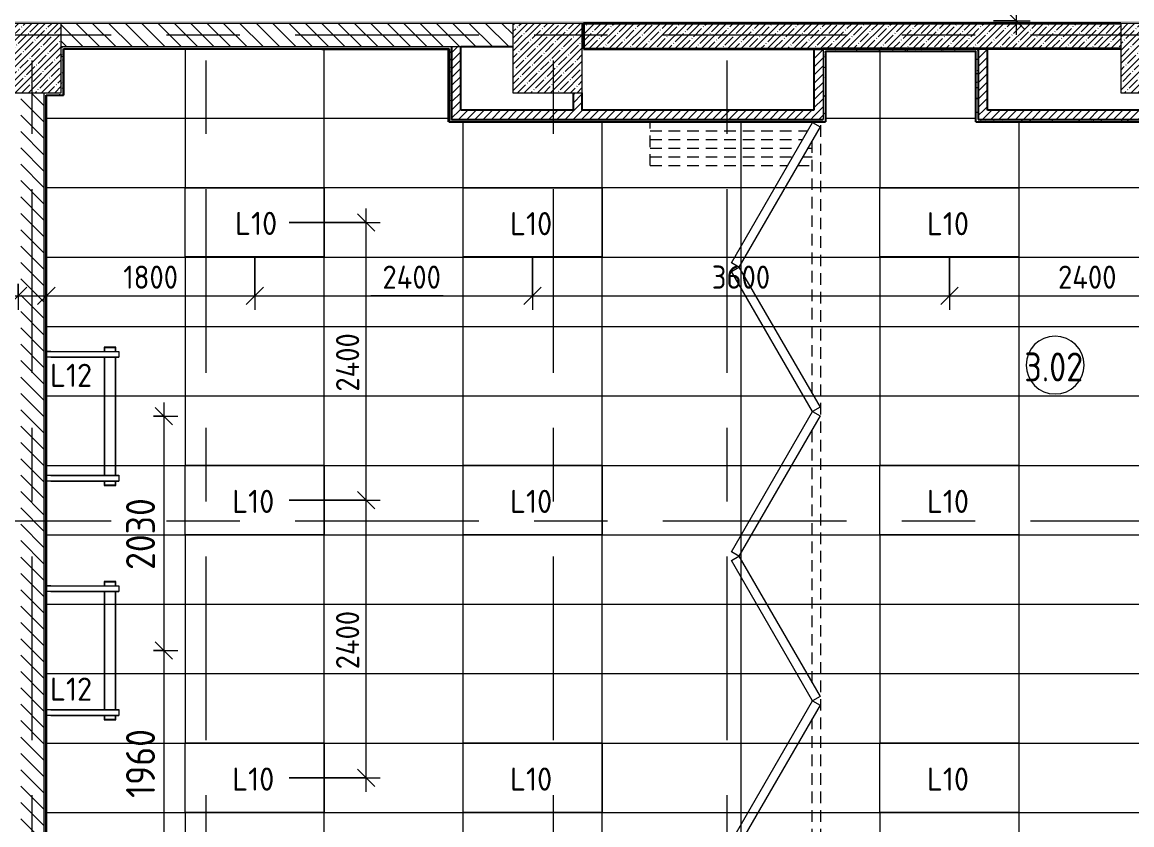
# Model space of a CAD drawing. Header units: millimetres. Extents: x -5524 to 188159, y -8553 to 29000.
# Drawn here: x 12422 to 22006, y 973 to 7910 of the extents above; entities that cross this region are included whole.
import ezdxf

# ---------------------------------------------------------------- set-up
doc = ezdxf.new("R2010")
doc.units = ezdxf.units.MM
doc.linetypes.add('200_ШТРИХ__ш1_п0_6_', pattern=[160, 100, -60])
doc.linetypes.add('Осевая', pattern=[3175, 635, -476.25, 1587.5, -476.25])
for name, color, linetype, lineweight in [('A-ANNO-DIMS', 7, 'Continuous', 9), ('A-ANNO-DIMS-100', 7, 'Continuous', 9), ('A-AREA-IDEN', 7, 'Continuous', 9), ('A-CLNG-PATT', 7, 'Continuous', 9), ('A-DOOR', 7, 'Continuous', 9), ('A-DOOR-2', 7, '200_ШТРИХ__ш1_п0_6_', 9), ('A-DOOR-FRAM', 7, 'Continuous', 9), ('A-WALL', 7, 'Continuous', 9), ('E-LITE-EQPM-IDEN', 7, 'Continuous', 9), ('I-WALL', 7, 'Continuous', 9), ('S-COLS', 7, 'Continuous', 9), ('Оси-2', 7, 'Осевая', 9)]:
    doc.layers.add(name, color=color, linetype=linetype, lineweight=lineweight)
for name, color, linetype, lineweight, true_color in [('A-ANNO-NOTE', 1, 'Continuous', 9, 0xff0000), ('A-CLNG-1', 7, 'Continuous', 9, 0xc0c0c0), ('A-WALL-1', 254, 'Continuous', 25, 0xbebebe), ('A-WALL-3', 254, 'Continuous', 35, 0xbebebe), ('A-WALL-5', 7, 'Continuous', 35, 0x3c3c3c), ('A-WALL-6', 7, 'Continuous', 25, 0x3c3c3c), ('A-WALL-FNSH-4', 7, 'Continuous', 13, 0x3c3c3c), ('E-LITE-EQPM-1', 1, 'Continuous', 9, 0xff0000)]:
    doc.layers.add(name, color=color, linetype=linetype, lineweight=lineweight, true_color=true_color)
doc.styles.add('GOST Common', font='GOST_Common.ttf', dxfattribs={"height": 200})
doc.styles.add('GOST Common_1', font='GOST_Common.ttf', dxfattribs={"width": 0.9, "height": 250})
doc.styles.add('ISOCPEUR', font='isocpeur.ttf', dxfattribs={"width": 0.9, "height": 250})
doc.styles.add('ISOCPEUR_2', font='isocpeur.ttf', dxfattribs={"width": 0.9, "height": 200})
doc.dimstyles.new('ISO-2_0_0_9К_Средний_округл2', dxfattribs={"dimscale": 304.8, "dimtxt": 199.196235, "dimasz": 0.492126, "dimexe": 0.393701, "dimexo": 0, "dimgap": 0, "dimtad": 1, "dimdec": 0, "dimrnd": 10, "dimzin": 0, "dimdsep": 46, "dimtxsty": 'ISOCPEUR_2', "dimblk1": 'OBLIQUE', "dimblk2": 'OBLIQUE', "dimsah": 1, "dimcen": 0.09, "dimdle": 0.393701, "dimazin": 0, "dimtfac": 1, "dimtdec": 4, "dimtix": 1, "dimtmove": 0, "dimatfit": 3, "dimfxl": 1, "dimtvp": 1, "dimtolj": 1, "dimtzin": 0, "dimarcsym": 2})
doc.dimstyles.new('ISO-2_0_0_9К_Средний_округл2_1', dxfattribs={"dimscale": 304.8, "dimtxt": 199.196235, "dimasz": 0.492126, "dimexe": 0.393701, "dimexo": 0, "dimgap": 0, "dimtad": 1, "dimdec": 0, "dimrnd": 10, "dimzin": 0, "dimdsep": 46, "dimtxsty": 'ISOCPEUR_2', "dimblk1": 'OBLIQUE', "dimblk2": 'OBLIQUE', "dimsah": 1, "dimcen": 0.09, "dimdle": 0.393701, "dimazin": 0, "dimtfac": 1, "dimtdec": 4, "dimtix": 1, "dimtmove": 1, "dimatfit": 3, "dimfxl": 1, "dimtvp": 1, "dimtolj": 1, "dimtzin": 0, "dimarcsym": 2})
doc.dimstyles.new('ISO-2_5_0_9К_БОЛЬШОЙ', dxfattribs={"dimscale": 304.8, "dimtxt": 248.995294, "dimasz": 0.492126, "dimexe": 0.393701, "dimexo": 0.984252, "dimgap": 0, "dimtad": 1, "dimdec": 0, "dimrnd": 10, "dimzin": 0, "dimdsep": 46, "dimtxsty": 'ISOCPEUR', "dimblk1": 'OBLIQUE', "dimblk2": 'OBLIQUE', "dimsah": 1, "dimcen": 0.09, "dimdle": 0.393701, "dimazin": 0, "dimtfac": 1, "dimtdec": 4, "dimtix": 1, "dimtmove": 0, "dimatfit": 3, "dimfxl": 1, "dimtvp": 1, "dimtolj": 1, "dimtzin": 0, "dimarcsym": 2})
pattern_1 = [(135, (0, 0), (-70.7107, -70.7107), [])]
pattern_2 = [(45, (0, 0), (-35.35534, 35.35534), [])]
pattern_3 = [(0, (0, 0), (121.92, 30.48), [10.058, -81.382, 10.058, -81.382, -487.68]), (0, (0, 0), (121.92, 30.48), [-182.88, 10.058, -172.822, 10.058, -81.382, -213.36]), (0, (0, 0), (121.92, 30.48), [-457.2, 10.058, -50.902, 10.058, -142.342]), (120, (45.72, 15.24), (-87.356454, 90.345817), [10.058, -81.382, 10.058, -81.382, -487.68]), (120, (45.72, 15.24), (-87.356454, 90.345817), [-182.88, 10.058, -172.822, 10.058, -81.382, -213.36]), (120, (45.72, 15.24), (-87.356454, 90.345817), [-457.2, 10.058, -50.902, 10.058, -142.342]), (240, (60.96, 76.2), (-34.563546, -120.825817), [10.058, -81.382, 10.058, -81.382, -487.68]), (240, (60.96, 76.2), (-34.563546, -120.825817), [-182.88, 10.058, -172.822, 10.058, -81.382, -213.36]), (240, (60.96, 76.2), (-34.563546, -120.825817), [-457.2, 10.058, -50.902, 10.058, -142.342])]

# ---------------------------------------------------------------- blocks, each defined once
blk = doc.blocks.new('DOR__перегородка__Прямоугольная - ТП-3_ Вн_ДПГ_6820х3300h-19315679-План расстановки осветительного оборудования 3 этажа в осях 1-12')
at = {"layer": 'A-DOOR-2'}
for p, q in [((6445.2, 1474.2), (6820, 1474.2)), ((6445.2, 1474.2), (6445.2, 287.5)), ((6520.2, 1474.2), (6520.2, 244.2)), ((6595.2, 1474.2), (6595.2, 200.9)), ((6670.2, 1474.2), (6670.2, 157.6)), ((6745.2, 1474.2), (6745.2, 114.3)), ((6820, 1474.2), (6820, 0)), ((6445.2, 200.9), (6445.2, 75)), ((6520.2, 157.6), (6520.2, 75)), ((6595.2, 114.3), (6595.2, 75)), ((0, 75), (0, 0)), ((0, 75), (295, 75)), ((0, 0), (295, 0)), ((295, 75), (1664.5, 75)), ((295, 0), (6820, 0)), ((1814.5, 75), (1826.7, 75)), ((1976.7, 75), (4163.8, 75)), ((4313.8, 75), (4325, 75)), ((4475, 75), (6663.2, 75)), ((6813.2, 75), (6820, 75))]:
    blk.add_line(p, q, dxfattribs=at)
at = {"layer": 'A-DOOR-FRAM'}
for p, q in [((570.4, 706.9), (607.9, 771.8)), ((607.9, 771.8), (1820.3, 71.7)), ((1820.9, 71.7), (3033.3, 771.8)), ((3033.3, 771.8), (3070.8, 706.9)), ((3069.7, 706.9), (3107.3, 771.8)), ((3107.3, 771.8), (4319.6, 71.7)), ((4319.2, 71.7), (5531.6, 771.8)), ((5531.6, 771.8), (5569.1, 706.9)), ((5569.1, 706.9), (5606.6, 771.8)), ((5606.6, 771.8), (6818.9, 71.7)), ((1782.7, 6.7), (570.4, 706.9)), ((3070.8, 706.9), (1858.4, 6.7)), ((4282.1, 6.7), (3069.7, 706.9)), ((5569.1, 706.9), (4356.7, 6.7)), ((6781.4, 6.7), (5569.1, 706.9)), ((1820.3, 71.7), (1782.7, 6.7)), ((1858.4, 6.7), (1820.9, 71.7)), ((4319.6, 71.7), (4282.1, 6.7)), ((4356.7, 6.7), (4319.2, 71.7)), ((6818.9, 71.7), (6781.4, 6.7))]:
    blk.add_line(p, q, dxfattribs=at)
blk = doc.blocks.new('BSC_Колонна _Прямоугольная - 600х600-V31-План расстановки осветительного оборудования 3 этажа в осях 1-12')
at = {"layer": 'S-COLS'}
h = blk.add_hatch(dxfattribs=at)
h.set_pattern_fill('FP_22', color=256, style=0, pattern_type=2)
h.set_pattern_definition([(45, (-22210, -7600), (-57.02463, 57.02463), []), (45, (-22152.975, -7600), (-57.02463, 57.02463), [100.806, -20.161, 3.353, -16.808])])
h.paths.add_polyline_path([(-300, -300), (300, -300), (300, 300), (-300, 300)])
for p, q in [((300, 300), (-300, 300)), ((-300, 300), (-300, -300)), ((300, -300), (300, 300)), ((-300, -300), (300, -300))]:
    blk.add_line(p, q, dxfattribs=at)
blk = doc.blocks.new('BSC_Колонна _Прямоугольная - 600х600-20441433-План расстановки осветительного оборудования 3 этажа в осях 1-12')
at = {"layer": 'S-COLS'}
h = blk.add_hatch(dxfattribs=at)
h.set_pattern_fill('FP_25', color=256, style=0, pattern_type=2)
h.set_pattern_definition([(45, (-12460, -7600), (-57.02463, 57.02463), []), (45, (-12402.975, -7600), (-57.02463, 57.02463), [100.806, -20.161, 3.353, -16.808])])
h.paths.add_polyline_path([(-300, -300), (300, -300), (300, 300), (-300, 300), (-300, -60.7)])
for p, q in [((300, 300), (-300, 300)), ((-300, 300), (-300, -300)), ((300, -300), (300, 300)), ((-300, -300), (300, -300))]:
    blk.add_line(p, q, dxfattribs=at)
blk = doc.blocks.new('BSC_Колонна _Прямоугольная - 600х600-V44-План расстановки осветительного оборудования 3 этажа в осях 1-12')
at = {"layer": 'S-COLS'}
h = blk.add_hatch(dxfattribs=at)
h.set_pattern_fill('FP_26', color=256, style=0, pattern_type=2)
h.set_pattern_definition([(45, (-16960, -7600), (-57.02463, 57.02463), []), (45, (-16902.975, -7600), (-57.02463, 57.02463), [100.806, -20.161, 3.353, -16.808])])
h.paths.add_polyline_path([(-300, -300), (300, -300), (300, 300), (-300, 300), (-300, -60.7)])
for p, q in [((300, 300), (-300, 300)), ((-300, 300), (-300, -300)), ((300, -300), (300, 300)), ((-300, -300), (300, -300))]:
    blk.add_line(p, q, dxfattribs=at)
blk = doc.blocks.new('E220 IP40 _школа доски 1195-100 IP40 аналог 1-36_ - V1-E0-00270-60000-4001839 _ V2-A0-PR00-00_2_0017_25 _Призма стандарт_-27752235-План расстановки осветительного оборудования 3 этажа в осях 1-12')
at = {"layer": 'E-LITE-EQPM-1'}
for p, q in [((4351.1, 5100), (4251.1, 5100)), ((4251.1, 5100), (4251.1, 5062.5)), ((4349.1, 5097), (4253.1, 5097)), ((4253.1, 5097), (4253.1, 5062.5)), ((4253.1, 5062.5), (4253.1, 5097)), ((4253.1, 5097), (4349.1, 5097)), ((4349.1, 5062.5), (4349.1, 5097)), ((4349.1, 5097), (4349.1, 5062.5)), ((4351.1, 5062.5), (4351.1, 5100)), ((3751.1, 5062.5), (3751.1, 5012.5)), ((3751.1, 5062.5), (3791.1, 5062.5)), ((3791.1, 5012.5), (3751.1, 5012.5)), ((3753.1, 5014.5), (3753.1, 5060.5)), ((3791.1, 5060.5), (3753.1, 5060.5)), ((3753.1, 5014.5), (3791.1, 5014.5)), ((3791.1, 5062.5), (4376.1, 5062.5)), ((3791.1, 5060.5), (3791.1, 5062.5)), ((3791.1, 5060.5), (4376.1, 5060.5)), ((3791.1, 5014.5), (4376.1, 5014.5)), ((3791.1, 5012.5), (3791.1, 5014.5)), ((3791.1, 5012.5), (4376.1, 5012.5)), ((4251.1, 5012.5), (4251.1, 3992.5)), ((4253.1, 5012.5), (4253.1, 3992.5)), ((4253.1, 3992.5), (4253.1, 5012.5)), ((4349.1, 3992.5), (4349.1, 5012.5)), ((4349.1, 5012.5), (4349.1, 3992.5)), ((4351.1, 3992.5), (4351.1, 5012.5)), ((4376.1, 5062.5), (4376.1, 5060.5)), ((4376.1, 5060.5), (4376.1, 5014.5)), ((4376.1, 5014.5), (4376.1, 5012.5)), ((3751.1, 3992.5), (3751.1, 3942.5)), ((3751.1, 3992.5), (3791.1, 3992.5)), ((3791.1, 3942.5), (3751.1, 3942.5)), ((3753.1, 3944.5), (3753.1, 3990.5)), ((3791.1, 3990.5), (3753.1, 3990.5)), ((3753.1, 3944.5), (3791.1, 3944.5)), ((3791.1, 3992.5), (4376.1, 3992.5)), ((3791.1, 3990.5), (3791.1, 3992.5)), ((3791.1, 3990.5), (4376.1, 3990.5)), ((3791.1, 3944.5), (4376.1, 3944.5)), ((3791.1, 3942.5), (3791.1, 3944.5)), ((3791.1, 3942.5), (4376.1, 3942.5)), ((4251.1, 3942.5), (4251.1, 3905)), ((4253.1, 3942.5), (4253.1, 3908)), ((4253.1, 3908), (4253.1, 3942.5)), ((4349.1, 3908), (4349.1, 3942.5)), ((4349.1, 3942.5), (4349.1, 3908)), ((4351.1, 3905), (4351.1, 3942.5)), ((4376.1, 3992.5), (4376.1, 3990.5)), ((4376.1, 3990.5), (4376.1, 3944.5)), ((4376.1, 3944.5), (4376.1, 3942.5)), ((4251.1, 3905), (4351.1, 3905)), ((4253.1, 3908), (4349.1, 3908)), ((4349.1, 3908), (4253.1, 3908))]:
    blk.add_line(p, q, dxfattribs=at)
blk = doc.blocks.new('DIMBLOCK15-План расстановки осветительного оборудования 3 этажа в осях 1-12')
at = {"layer": 'A-ANNO-DIMS-100', "lineweight": 20}
for p, q in [((21006.6, 9420.5), (20931.6, 9495.5)), ((21006.6, 9420.5), (21081.6, 9345.5)), ((21006.6, 7920.5), (20931.6, 7995.5)), ((21006.6, 7920.5), (21081.6, 7845.5))]:
    blk.add_line(p, q, dxfattribs=at)
at = {"layer": 'A-ANNO-DIMS-100'}
for p, q in [((21032.5, 9420.5), (20886.6, 9420.5)), ((21006.6, 9420.5), (21006.6, 7800.5)), ((21006.6, 9420.5), (21032.5, 9420.5)), ((20812.7, 7920.5), (21126.6, 7920.5)), ((21006.6, 7920.5), (20812.7, 7920.5))]:
    blk.add_line(p, q, dxfattribs=at)
at = {"layer": 'A-ANNO-DIMS-100', "color": 0, "insert": (20680, 8376), "char_height": 250, "width": 706.764, "attachment_point": 1, "rotation": 90, "line_spacing_factor": 1.149209, "style": 'ISOCPEUR'}
blk.add_mtext('1500', dxfattribs=at)
blk = doc.blocks.new('_Oblique')
at = {"color": 0, "linetype": 'ByBlock', "lineweight": -2}
blk.add_line((-0.5, -0.5), (0.5, 0.5), dxfattribs=at)
blk = doc.blocks.new('Марка_Помещения - Номер-25198446-План расстановки осветительного оборудования 3 этажа в осях 1-12')
at = {"layer": 'A-AREA-IDEN'}
for start, end in [(360, 180), (180, 360)]:
    blk.add_arc((0, 0), 2.5, start, end, dxfattribs=at)
blk = doc.blocks.new('DIMBLOCK24-План расстановки осветительного оборудования 3 этажа в осях 1-12')
at = {"layer": 'A-ANNO-DIMS-100'}
for p, q in [((13646, 4624.5), (13646, 2479.5)), ((13556, 4504.5), (13766, 4504.5)), ((13646, 4504.5), (13556, 4504.5)), ((13556, 2479.5), (13766, 2479.5)), ((13646, 2479.5), (13556, 2479.5))]:
    blk.add_line(p, q, dxfattribs=at)
at = {"layer": 'A-ANNO-DIMS-100', "lineweight": 20}
for p, q in [((13646, 4504.5), (13571, 4579.5)), ((13646, 4504.5), (13721, 4429.5)), ((13646, 2479.5), (13571, 2554.5)), ((13646, 2479.5), (13721, 2404.5))]:
    blk.add_line(p, q, dxfattribs=at)
at = {"layer": 'A-ANNO-DIMS-100', "color": 0, "insert": (13319.4, 3176), "char_height": 250, "width": 758.478, "attachment_point": 1, "rotation": 90, "line_spacing_factor": 1.149209, "style": 'ISOCPEUR'}
blk.add_mtext('2030', dxfattribs=at)
blk = doc.blocks.new('DIMBLOCK25-План расстановки осветительного оборудования 3 этажа в осях 1-12')
at = {"layer": 'A-ANNO-DIMS-100', "lineweight": 20}
for p, q in [((13646, 2479.5), (13571, 2554.5)), ((13646, 2479.5), (13721, 2404.5)), ((13646, 521), (13571, 596)), ((13646, 521), (13721, 446))]:
    blk.add_line(p, q, dxfattribs=at)
at = {"layer": 'A-ANNO-DIMS-100'}
for p, q in [((13556, 2479.5), (13766, 2479.5)), ((13646, 2479.5), (13556, 2479.5)), ((13646, 2479.5), (13646, 521)), ((13116.6, 521), (13766, 521)), ((13646, 521), (13116.6, 521))]:
    blk.add_line(p, q, dxfattribs=at)
at = {"layer": 'A-ANNO-DIMS-100', "color": 0, "insert": (13319.4, 1205.8), "char_height": 250, "width": 706.764, "attachment_point": 1, "rotation": 90, "line_spacing_factor": 1.149209, "style": 'ISOCPEUR'}
blk.add_mtext('1960', dxfattribs=at)
blk = doc.blocks.new('DIMBLOCK65-План расстановки осветительного оборудования 3 этажа в осях 1-12')
at = {"layer": 'A-ANNO-DIMS-100'}
for p, q in [((10350, 5803.7), (10350, 5423.8)), ((10350, 5543.8), (10350, 5803.7)), ((12389, 5649.9), (12389, 5423.8)), ((12389, 5543.8), (12389, 5649.9)), ((10350, 5543.8), (12509, 5543.8))]:
    blk.add_line(p, q, dxfattribs=at)
at = {"layer": 'A-ANNO-DIMS-100', "lineweight": 20}
for p, q in [((10350, 5543.8), (10425, 5618.8)), ((12389, 5543.8), (12464, 5618.8)), ((10350, 5543.8), (10275, 5468.8)), ((12389, 5543.8), (12314, 5468.8))]:
    blk.add_line(p, q, dxfattribs=at)
at = {"layer": 'A-ANNO-DIMS-100', "color": 0, "insert": (11107.1, 5805.1), "char_height": 200, "width": 629.767, "attachment_point": 1, "line_spacing_factor": 1.149209, "style": 'ISOCPEUR_2'}
blk.add_mtext('2040', dxfattribs=at)
blk = doc.blocks.new('DIMBLOCK66-План расстановки осветительного оборудования 3 этажа в осях 1-12')
at = {"layer": 'A-ANNO-DIMS-100'}
for p, q in [((14431, 5882.1), (14431, 5425.2)), ((14431, 5545.2), (14431, 5882.1)), ((12631, 5651.2), (12631, 5425.2)), ((12631, 5545.2), (12631, 5651.2)), ((12511, 5545.2), (14431, 5545.2))]:
    blk.add_line(p, q, dxfattribs=at)
at = {"layer": 'A-ANNO-DIMS-100', "lineweight": 20}
for p, q in [((12631, 5545.2), (12706, 5620.2)), ((14431, 5545.2), (14506, 5620.2)), ((12631, 5545.2), (12556, 5470.2)), ((14431, 5545.2), (14356, 5470.2))]:
    blk.add_line(p, q, dxfattribs=at)
at = {"layer": 'A-ANNO-DIMS-100', "color": 0, "insert": (13295.4, 5806.5), "char_height": 200, "width": 565.411, "attachment_point": 1, "line_spacing_factor": 1.149209, "style": 'ISOCPEUR_2'}
blk.add_mtext('1800', dxfattribs=at)
blk = doc.blocks.new('DIMBLOCK67-План расстановки осветительного оборудования 3 этажа в осях 1-12')
at = {"layer": 'A-ANNO-DIMS-100'}
for p, q in [((14431, 5882.1), (14431, 5425.2)), ((14431, 5545.2), (14431, 5882.1)), ((16831, 5882.1), (16831, 5425.2)), ((16831, 5545.2), (16831, 5882.1)), ((14431, 5545.2), (16831, 5545.2)), ((15434, 5545.2), (15631, 5545.2)), ((16058.8, 5545.2), (15434, 5545.2))]:
    blk.add_line(p, q, dxfattribs=at)
at = {"layer": 'A-ANNO-DIMS-100', "lineweight": 20}
for p, q in [((14431, 5545.2), (14506, 5620.2)), ((16831, 5545.2), (16906, 5620.2)), ((14431, 5545.2), (14356, 5470.2)), ((16831, 5545.2), (16756, 5470.2))]:
    blk.add_line(p, q, dxfattribs=at)
at = {"layer": 'A-ANNO-DIMS-100', "color": 0, "insert": (15534, 5806.5), "char_height": 200, "width": 629.767, "attachment_point": 1, "line_spacing_factor": 1.149209, "style": 'ISOCPEUR_2'}
blk.add_mtext('2400', dxfattribs=at)
blk = doc.blocks.new('DIMBLOCK68-План расстановки осветительного оборудования 3 этажа в осях 1-12')
at = {"layer": 'A-ANNO-DIMS-100'}
for p, q in [((16831, 5882.1), (16831, 5425.2)), ((16831, 5545.2), (16831, 5882.1)), ((20431, 5882.1), (20431, 5425.2)), ((20431, 5545.2), (20431, 5882.1)), ((16831, 5545.2), (20431, 5545.2))]:
    blk.add_line(p, q, dxfattribs=at)
at = {"layer": 'A-ANNO-DIMS-100', "lineweight": 20}
for p, q in [((16831, 5545.2), (16906, 5620.2)), ((20431, 5545.2), (20506, 5620.2)), ((16831, 5545.2), (16756, 5470.2)), ((20431, 5545.2), (20356, 5470.2))]:
    blk.add_line(p, q, dxfattribs=at)
at = {"layer": 'A-ANNO-DIMS-100', "color": 0, "insert": (18378.2, 5806.5), "char_height": 200, "width": 606.782, "attachment_point": 1, "line_spacing_factor": 1.149209, "style": 'ISOCPEUR_2'}
blk.add_mtext('3600', dxfattribs=at)
blk = doc.blocks.new('DIMBLOCK69-План расстановки осветительного оборудования 3 этажа в осях 1-12')
at = {"layer": 'A-ANNO-DIMS-100'}
for p, q in [((20431, 5882.1), (20431, 5425.2)), ((20431, 5545.2), (20431, 5882.1)), ((22831, 5882.1), (22831, 5425.2)), ((22831, 5545.2), (22831, 5882.1)), ((20431, 5545.2), (22831, 5545.2))]:
    blk.add_line(p, q, dxfattribs=at)
at = {"layer": 'A-ANNO-DIMS-100', "lineweight": 20}
for p, q in [((20431, 5545.2), (20506, 5620.2)), ((22831, 5545.2), (22906, 5620.2)), ((20431, 5545.2), (20356, 5470.2)), ((22831, 5545.2), (22756, 5470.2))]:
    blk.add_line(p, q, dxfattribs=at)
at = {"layer": 'A-ANNO-DIMS-100', "color": 0, "insert": (21368.6, 5806.5), "char_height": 200, "width": 629.767, "attachment_point": 1, "line_spacing_factor": 1.149209, "style": 'ISOCPEUR_2'}
blk.add_mtext('2400', dxfattribs=at)
blk = doc.blocks.new('DIMBLOCK71-План расстановки осветительного оборудования 3 этажа в осях 1-12')
at = {"layer": 'A-ANNO-DIMS-100', "lineweight": 20}
for p, q in [((15394.4, 3779.6), (15319.4, 3854.6)), ((15394.4, 3779.6), (15469.4, 3704.6)), ((15394.4, 1379.6), (15319.4, 1454.6)), ((15394.4, 1379.6), (15469.4, 1304.6))]:
    blk.add_line(p, q, dxfattribs=at)
at = {"layer": 'A-ANNO-DIMS-100'}
for p, q in [((14728.5, 3779.6), (15514.4, 3779.6)), ((15394.4, 3779.6), (14728.5, 3779.6)), ((15394.4, 1259.6), (15394.4, 3779.6)), ((14728.5, 1379.6), (15514.4, 1379.6)), ((15394.4, 1379.6), (14728.5, 1379.6))]:
    blk.add_line(p, q, dxfattribs=at)
at = {"layer": 'A-ANNO-DIMS-100', "color": 0, "insert": (15133.1, 2317.1), "char_height": 200, "width": 629.767, "attachment_point": 1, "rotation": 90, "line_spacing_factor": 1.149209, "style": 'ISOCPEUR_2'}
blk.add_mtext('2400', dxfattribs=at)
blk = doc.blocks.new('DIMBLOCK72-План расстановки осветительного оборудования 3 этажа в осях 1-12')
at = {"layer": 'A-ANNO-DIMS-100', "lineweight": 20}
for p, q in [((15394.4, 6179.6), (15319.4, 6254.6)), ((15394.4, 6179.6), (15469.4, 6104.6)), ((15394.4, 3779.6), (15319.4, 3854.6)), ((15394.4, 3779.6), (15469.4, 3704.6))]:
    blk.add_line(p, q, dxfattribs=at)
at = {"layer": 'A-ANNO-DIMS-100'}
for p, q in [((15394.4, 3779.6), (15394.4, 6299.6)), ((14728.5, 6179.6), (15514.4, 6179.6)), ((15394.4, 6179.6), (14728.5, 6179.6)), ((14728.5, 3779.6), (15514.4, 3779.6)), ((15394.4, 3779.6), (14728.5, 3779.6))]:
    blk.add_line(p, q, dxfattribs=at)
at = {"layer": 'A-ANNO-DIMS-100', "color": 0, "insert": (15133.1, 4717.1), "char_height": 200, "width": 629.767, "attachment_point": 1, "rotation": 90, "line_spacing_factor": 1.149209, "style": 'ISOCPEUR_2'}
blk.add_mtext('2400', dxfattribs=at)

msp = doc.modelspace()

# ---------------------------------------------------------------- hatches: boundary and pattern name
at = {"layer": 'A-CLNG-PATT'}
h = msp.add_hatch(dxfattribs=at)
h.set_pattern_fill('FP_34', color=256, style=0, pattern_type=2)
h.set_pattern_definition([(180, (11431, 2879.5), (-7e-14, -600), []), (270, (11431, 2879.5), (1200, 7e-14), [])])
h.paths.add_polyline_path([(21890, 520), (24810.7, 520), (24810.7, 7680), (22530, 7680), (22530, 7050), (20659, 7050), (20658, 7660), (19360, 7659), (19360, 7050), (16110, 7050), (16109, 7680), (12780, 7680), (12780, 7280), (12630, 7280), (12631, 520), (19793.5, 520)])
h.paths.add_polyline_path([(22472.8, 1080.7), (22230.6, 1080.7), (22230.6, 1680.7), (23430.6, 1680.7), (23430.6, 1080.7), (22530, 1080.7)])
h.paths.add_polyline_path([(21030.6, 1080.7), (19830.6, 1080.7), (19830.6, 1680.7), (21030.6, 1680.7)])
h.paths.add_polyline_path([(17280, 1080.7), (16230.6, 1080.7), (16230.6, 1680.7), (17430.6, 1680.7), (17430.6, 1080.7)])
h.paths.add_polyline_path([(15030.6, 1080.7), (13830.6, 1080.7), (13830.6, 1680.7), (15030.6, 1680.7)])
h.paths.add_polyline_path([(22230.6, 3480.7), (22230.6, 4080.7), (23430.6, 4080.7), (23430.6, 3480.7), (22472.8, 3480.7)])
h.paths.add_polyline_path([(21030.6, 3480.7), (19830.6, 3480.7), (19830.6, 4080.7), (21030.6, 4080.7)])
h.paths.add_polyline_path([(17114.3, 3480.7), (16230.6, 3480.7), (16230.6, 4080.7), (17430.6, 4080.7), (17430.6, 3480.7)])
h.paths.add_polyline_path([(14435.1, 3480.7), (13830.6, 3480.7), (13830.6, 4080.7), (15030.6, 4080.7), (15030.6, 3480.7)])
h.paths.add_polyline_path([(22472.8, 5880.7), (22230.6, 5880.7), (22230.6, 6480.7), (23430.6, 6480.7), (23430.6, 5880.7)])
h.paths.add_polyline_path([(21030.6, 5880.7), (19830.6, 5880.7), (19830.6, 6480.7), (21030.6, 6480.7)])
h.paths.add_polyline_path([(17430.6, 5880.7), (16230.6, 5880.7), (16230.6, 6480.7), (17430.6, 6480.7)])
h.paths.add_polyline_path([(14435.1, 5880.7), (13830.6, 5880.7), (13830.6, 6480.7), (15030.6, 6480.7), (15030.6, 5880.7)])
at = {"layer": 'I-WALL'}
h = msp.add_hatch(dxfattribs=at)
h.set_pattern_fill('FP_30', color=256, style=0, pattern_type=2)
h.set_pattern_definition(pattern_3)
h.paths.add_polyline_path([(38037.1, 7900), (38037.1, 7920), (1250, 7920), (1250, 7900), (37990, 7900)])
h = msp.add_hatch(dxfattribs=at)
h.set_pattern_fill('FP_7', color=256, style=0, pattern_type=2)
h.set_pattern_definition(pattern_1)
h.paths.add_polyline_path([(16660, 7700), (16660, 7900), (12760, 7900), (12760, 7700), (16210, 7700)])
h.paths.add_polyline_path([(12160, 7700), (12160, 7900), (8260, 7900), (8260, 7700), (11755.9, 7700)])
h.paths.add_polyline_path([(7031, 7700), (7660, 7700), (7660, 7900), (3750, 7900), (3750, 7700), (6397.5, 7700)])
h = msp.add_hatch(dxfattribs=at)
h.set_pattern_fill('FP_9', color=256, style=0, pattern_type=2)
h.set_pattern_definition([(45, (0, 0), (-57.02463, 57.02463), []), (45, (57.025, 0), (-57.02463, 57.02463), [100.806, -20.161, 3.353, -16.808])])
h.paths.add_polyline_path([(21910, 7680), (21910, 7900), (17270, 7900), (17270, 7680), (20759, 7680)])
h = msp.add_hatch(dxfattribs=at)
h.set_pattern_fill('FP_30', color=256, style=0, pattern_type=2)
h.set_pattern_definition(pattern_3)
h.paths.add_polyline_path([(12780, 7280), (12780, 7700), (12760, 7700), (12760, 7280)])
h = msp.add_hatch(dxfattribs=at)
h.set_pattern_fill('FP_30', color=256, style=0, pattern_type=2)
h.set_pattern_definition(pattern_3)
h.paths.add_polyline_path([(16109, 7680), (16110, 7680), (16110, 7700), (12780, 7700), (12780, 7680), (15774.7, 7680)])
h = msp.add_hatch(dxfattribs=at)
h.set_pattern_fill('FP_30', color=256, style=0, pattern_type=2)
h.set_pattern_definition(pattern_3)
h.paths.add_polyline_path([(16110, 7070), (16130, 7070), (16130, 7700), (16110, 7700), (16110, 7539.3)])
h = msp.add_hatch(dxfattribs=at)
h.set_pattern_fill('FP_19', color=256, style=0, pattern_type=2)
h.set_pattern_definition(pattern_2)
h.paths.add_polyline_path([(16210, 7150), (16210, 7700), (16130, 7700), (16130, 7150)])
h = msp.add_hatch(dxfattribs=at)
h.set_pattern_fill('FP_19', color=256, style=0, pattern_type=2)
h.set_pattern_definition(pattern_2)
h.paths.add_polyline_path([(19260, 7070), (19340, 7070), (19340, 7680), (19260, 7680), (19260, 7150)])
h = msp.add_hatch(dxfattribs=at)
h.set_pattern_fill('FP_30', color=256, style=0, pattern_type=2)
h.set_pattern_definition(pattern_3)
h.paths.add_polyline_path([(20658, 7660), (20659, 7660), (20659, 7680), (19340, 7680), (19340, 7660), (19793.5, 7660)])
h = msp.add_hatch(dxfattribs=at)
h.set_pattern_fill('FP_30', color=256, style=0, pattern_type=2)
h.set_pattern_definition(pattern_3)
h.paths.add_polyline_path([(20679, 7070), (20679, 7680), (20659, 7680), (20659, 7070)])
h = msp.add_hatch(dxfattribs=at)
h.set_pattern_fill('FP_19', color=256, style=0, pattern_type=2)
h.set_pattern_definition(pattern_2)
h.paths.add_polyline_path([(20759, 7150), (20759, 7680), (20679, 7680), (20679, 7150)])
h = msp.add_hatch(dxfattribs=at)
h.set_pattern_fill('FP_30', color=256, style=0, pattern_type=2)
h.set_pattern_definition(pattern_3)
h.paths.add_polyline_path([(19340, 7050), (19360, 7050), (19360, 7660), (19340, 7660), (19340, 7070)])
h = msp.add_hatch(dxfattribs=at)
h.set_pattern_fill('FP_7', color=256, style=0, pattern_type=2)
h.set_pattern_definition(pattern_1)
h.paths.add_polyline_path([(12610, 500), (12610, 7300), (12410, 7300), (12410, 500), (12425.7, 500)])
h = msp.add_hatch(dxfattribs=at)
h.set_pattern_fill('FP_30', color=256, style=0, pattern_type=2)
h.set_pattern_definition(pattern_3)
h.paths.add_polyline_path([(12760, 7280), (12760, 7300), (12610, 7300), (12610, 7280), (12630, 7280)])
h = msp.add_hatch(dxfattribs=at)
h.set_pattern_fill('FP_19', color=256, style=0, pattern_type=2)
h.set_pattern_definition(pattern_2)
h.paths.add_polyline_path([(17260, 7150), (17260, 7300), (17180, 7300), (17180, 7150)])
h = msp.add_hatch(dxfattribs=at)
h.set_pattern_fill('FP_30', color=256, style=0, pattern_type=2)
h.set_pattern_definition(pattern_3)
h.paths.add_polyline_path([(12630, 500), (12630, 7280), (12610, 7280), (12610, 500)])
h = msp.add_hatch(dxfattribs=at)
h.set_pattern_fill('FP_19', color=256, style=0, pattern_type=2)
h.set_pattern_definition(pattern_2)
h.paths.add_polyline_path([(19260, 7070), (19260, 7150), (16130, 7150), (16130, 7070), (17114.3, 7070)])
h = msp.add_hatch(dxfattribs=at)
h.set_pattern_fill('FP_19', color=256, style=0, pattern_type=2)
h.set_pattern_definition(pattern_2)
h.paths.add_polyline_path([(22430, 7070), (22430, 7150), (20679, 7150), (20679, 7070)])
h = msp.add_hatch(dxfattribs=at)
h.set_pattern_fill('FP_30', color=256, style=0, pattern_type=2)
h.set_pattern_definition(pattern_3)
h.paths.add_polyline_path([(19340, 7050), (19340, 7070), (16110, 7070), (16110, 7050), (17114.3, 7050)])
h = msp.add_hatch(dxfattribs=at)
h.set_pattern_fill('FP_30', color=256, style=0, pattern_type=2)
h.set_pattern_definition(pattern_3)
h.paths.add_polyline_path([(22510, 7050), (22510, 7070), (20659, 7070), (20659, 7050), (22472.8, 7050)])

# ---------------------------------------------------------------- linework, layer by layer
at = {"layer": 'A-ANNO-NOTE'}
for p, q in [((13831, 6479.6), (15031, 6479.6)), ((13831, 5879.6), (13831, 6479.6)), ((15031, 6479.6), (15031, 5879.6)), ((16231, 6479.6), (17431, 6479.6)), ((16231, 5879.6), (16231, 6479.6)), ((17431, 6479.6), (17431, 5879.6)), ((19831, 6479.6), (21031, 6479.6)), ((19831, 5879.6), (19831, 6479.6)), ((21031, 6479.6), (21031, 5879.6)), ((15031, 5879.6), (13831, 5879.6)), ((17431, 5879.6), (16231, 5879.6)), ((21031, 5879.6), (19831, 5879.6)), ((13831, 4079.6), (15031, 4079.6)), ((13831, 3479.6), (13831, 4079.6)), ((15031, 4079.6), (15031, 3479.6)), ((16231, 4079.6), (17431, 4079.6)), ((16231, 3479.6), (16231, 4079.6)), ((17431, 4079.6), (17431, 3479.6)), ((19831, 4079.6), (21031, 4079.6)), ((19831, 3479.6), (19831, 4079.6)), ((21031, 4079.6), (21031, 3479.6)), ((15031, 3479.6), (13831, 3479.6)), ((17431, 3479.6), (16231, 3479.6)), ((21031, 3479.6), (19831, 3479.6)), ((13831, 1679.6), (15031, 1679.6)), ((13831, 1079.6), (13831, 1679.6)), ((15031, 1679.6), (15031, 1079.6)), ((16231, 1679.6), (17431, 1679.6)), ((16231, 1079.6), (16231, 1679.6)), ((17431, 1679.6), (17431, 1079.6)), ((19831, 1679.6), (21031, 1679.6)), ((19831, 1079.6), (19831, 1679.6)), ((21031, 1679.6), (21031, 1079.6)), ((15031, 1079.6), (13831, 1079.6)), ((17431, 1079.6), (16231, 1079.6)), ((21031, 1079.6), (19831, 1079.6))]:
    msp.add_line(p, q, dxfattribs=at)
at = {"layer": 'A-CLNG-1'}
for p, q in [((13830.6, 5880.7), (13830.6, 6480.7)), ((13830.6, 6480.7), (15030.6, 6480.7)), ((15030.6, 6480.7), (15030.6, 5880.7)), ((16230.6, 5880.7), (16230.6, 6480.7)), ((16230.6, 6480.7), (17430.6, 6480.7)), ((17430.6, 6480.7), (17430.6, 5880.7)), ((19830.6, 5880.7), (19830.6, 6480.7)), ((19830.6, 6480.7), (21030.6, 6480.7)), ((21030.6, 6480.7), (21030.6, 5880.7)), ((15030.6, 5880.7), (13830.6, 5880.7)), ((17430.6, 5880.7), (16230.6, 5880.7)), ((21030.6, 5880.7), (19830.6, 5880.7)), ((13830.6, 3480.7), (13830.6, 4080.7)), ((13830.6, 4080.7), (15030.6, 4080.7)), ((15030.6, 4080.7), (15030.6, 3480.7)), ((16230.6, 3480.7), (16230.6, 4080.7)), ((16230.6, 4080.7), (17430.6, 4080.7)), ((17430.6, 4080.7), (17430.6, 3480.7)), ((19830.6, 3480.7), (19830.6, 4080.7)), ((19830.6, 4080.7), (21030.6, 4080.7)), ((21030.6, 4080.7), (21030.6, 3480.7)), ((15030.6, 3480.7), (13830.6, 3480.7)), ((17430.6, 3480.7), (16230.6, 3480.7)), ((21030.6, 3480.7), (19830.6, 3480.7)), ((13830.6, 1080.7), (13830.6, 1680.7)), ((13830.6, 1680.7), (15030.6, 1680.7)), ((15030.6, 1680.7), (15030.6, 1080.7)), ((16230.6, 1080.7), (16230.6, 1680.7)), ((16230.6, 1680.7), (17430.6, 1680.7)), ((17430.6, 1680.7), (17430.6, 1080.7)), ((19830.6, 1080.7), (19830.6, 1680.7)), ((19830.6, 1680.7), (21030.6, 1680.7)), ((21030.6, 1680.7), (21030.6, 1080.7)), ((15030.6, 1080.7), (13830.6, 1080.7)), ((17430.6, 1080.7), (16230.6, 1080.7)), ((21030.6, 1080.7), (19830.6, 1080.7))]:
    msp.add_line(p, q, dxfattribs=at)
at = {"layer": 'A-WALL'}
for p, q in [((16660, 7900), (12760, 7900)), ((12760, 7700), (16210, 7700)), ((19340, 7680), (19340, 7070)), ((12610, 7300), (12610, 500))]:
    msp.add_line(p, q, dxfattribs=at)
at = {"layer": 'A-WALL-1'}
for p, q in [((17260, 7900), (17270, 7900)), ((12780, 7280), (12780, 7680)), ((12780, 7680), (16110, 7680)), ((16110, 7680), (16110, 7050)), ((16130, 7700), (16130, 7070)), ((16210, 7700), (16660, 7700)), ((16210, 7150), (16210, 7700)), ((19260, 7680), (19260, 7150)), ((20679, 7680), (20679, 7070)), ((20759, 7150), (20759, 7680)), ((19360, 7660), (20659, 7660)), ((17180, 7300), (17180, 7150)), ((17260, 7150), (17260, 7300)), ((12630, 7280), (12780, 7280)), ((12630, 520), (12630, 7280)), ((17180, 7150), (16210, 7150)), ((19260, 7150), (17260, 7150)), ((22430, 7150), (20759, 7150)), ((16110, 7050), (19360, 7050)), ((16130, 7070), (19340, 7070)), ((20659, 7050), (22530, 7050)), ((20679, 7070), (22510, 7070))]:
    msp.add_line(p, q, dxfattribs=at)
at = {"layer": 'A-WALL-3'}
msp.add_line((21910, 7680), (19340, 7680), dxfattribs=at)
at = {"layer": 'A-WALL-5'}
for p, q in [((17270, 7900), (17270, 7680)), ((21910, 7900), (17270, 7900)), ((17270, 7680), (19340, 7680))]:
    msp.add_line(p, q, dxfattribs=at)
at = {"layer": 'A-WALL-6'}
for p, q in [((19360, 7660), (19360, 7050)), ((20659, 7050), (20659, 7660))]:
    msp.add_line(p, q, dxfattribs=at)
at = {"layer": 'A-WALL-FNSH-4'}
for p, q in [((16109, 7680), (16109, 7050)), ((19361, 7659), (19360, 7659)), ((19361, 7049), (19361, 7659)), ((20658, 7660), (20658, 7050)), ((16109, 7050), (16110, 7050)), ((19360, 7050), (19360, 7049)), ((19360, 7049), (19361, 7049)), ((20658, 7050), (20659, 7050))]:
    msp.add_line(p, q, dxfattribs=at)
at = {"layer": 'I-WALL'}
for p, q in [((12781, 7679), (12781, 7279)), ((13569.3, 7679), (12781, 7679)), ((13569.3, 7680), (13569.3, 7679)), ((15009.3, 7672), (15009.3, 7680)), ((16109, 7679), (15009.3, 7679)), ((16102, 7672), (15009.3, 7672)), ((16102, 7049), (16102, 7671.1)), ((20658, 7659), (19361, 7659)), ((12781, 7279), (12631, 7279)), ((12631, 7279), (12631, 521)), ((16108.1, 7049), (16102, 7049)), ((16109, 7050), (16109, 7049)), ((19360, 7049), (16109, 7049)), ((20658, 7050), (20658, 7049)), ((22530, 7049), (20658, 7049))]:
    msp.add_line(p, q, dxfattribs=at)
at = {"layer": 'Оси-2'}
for p, q in [((12510, 593.7), (12510, 24898.1)), ((14010, 593.7), (14010, 24898.1)), ((17010, 593.7), (17010, 24898.1)), ((18510, 593.7), (18510, 24898.1)), ((-2206.6, 7800), (36260, 7800)), ((-2206.6, 3600), (36260, 3600))]:
    msp.add_line(p, q, dxfattribs=at)

# ---------------------------------------------------------------- block references
at = {"layer": 'A-AREA-IDEN', "xscale": 99.99999999999993, "yscale": 99.99999999999993, "zscale": 99.99999999999993}
msp.add_blockref('Марка_Помещения - Номер-25198446-План расстановки осветительного оборудования 3 этажа в осях 1-12', (21343.5, 4946.8), dxfattribs=at)
at = {"layer": 'A-DOOR', "rotation": 89.99999999999955}
msp.add_blockref('DOR__перегородка__Прямоугольная - ТП-3_ Вн_ДПГ_6820х3300h-19315679-План расстановки осветительного оборудования 3 этажа в осях 1-12', (19320, 225), dxfattribs=at)
at = {"layer": 'E-LITE-EQPM-1'}
for p in [(8879.9, 2), (8879.9, -2023)]:
    msp.add_blockref('E220 IP40 _школа доски 1195-100 IP40 аналог 1-36_ - V1-E0-00270-60000-4001839 _ V2-A0-PR00-00_2_0017_25 _Призма стандарт_-27752235-План расстановки осветительного оборудования 3 этажа в осях 1-12', p, dxfattribs=at)
at = {"layer": 'S-COLS'}
for name, p in [('BSC_Колонна _Прямоугольная - 600х600-20441433-План расстановки осветительного оборудования 3 этажа в осях 1-12', (12460, 7600)), ('BSC_Колонна _Прямоугольная - 600х600-V44-План расстановки осветительного оборудования 3 этажа в осях 1-12', (16960, 7600)), ('BSC_Колонна _Прямоугольная - 600х600-V31-План расстановки осветительного оборудования 3 этажа в осях 1-12', (22210, 7600))]:
    msp.add_blockref(name, p, dxfattribs=at)

# ---------------------------------------------------------------- texts
at = {"layer": 'A-AREA-IDEN', "insert": (21077.8, 5055.4), "char_height": 250, "width": 663.797, "attachment_point": 1, "style": 'GOST Common_1'}
msp.add_mtext('3.02', dxfattribs=at)
at = {"layer": 'E-LITE-EQPM-IDEN', "char_height": 200, "width": 472.996, "attachment_point": 1, "style": 'GOST Common'}
for s, insert in [('L10', (14261.5, 6271.3)), ('L10', (16636.4, 6268.8)), ('L10', (20236.4, 6268.8)), ('L12', (12663.3, 4958.1)), ('L10', (14236.4, 3868.8)), ('L10', (16636.4, 3868.8)), ('L10', (20236.4, 3868.8)), ('L12', (12663.3, 2246.1)), ('L10', (14236.4, 1468.8)), ('L10', (16636.4, 1468.8)), ('L10', (20236.4, 1468.8))]:
    msp.add_mtext(s, dxfattribs=dict(at, insert=insert))

# ---------------------------------------------------------------- dimensions: what is measured, and where the dimension line sits
at = {"layer": 'A-ANNO-DIMS'}
for base, p1, p2, dimstyle, override, picture, middle in [((21006.6, 7920.5), (21332.5, 9420.5), (21112.7, 7920.5), 'ISO-2_5_0_9К_БОЛЬШОЙ', {"dimpost": '<>', "dimfxl": 1516.023243}, 'DIMBLOCK15-План расстановки осветительного оборудования 3 этажа в осях 1-12', (20881.6, 8670.5)), ((15394.4, 6179.6), (14728.5, 3779.6), (14728.5, 6179.6), 'ISO-2_0_0_9К_Средний_округл2', {"dimpost": '<>', "dimfxl": 2400}, 'DIMBLOCK72-План расстановки осветительного оборудования 3 этажа в осях 1-12', (15294.4, 4979.6)), ((13646, 2479.5), (13256, 4504.5), (13256, 2479.5), 'ISO-2_5_0_9К_БОЛЬШОЙ', {"dimpost": '<>', "dimfxl": 2025}, 'DIMBLOCK24-План расстановки осветительного оборудования 3 этажа в осях 1-12', (13521, 3492)), ((15394.4, 3779.6), (14728.5, 1379.6), (14728.5, 3779.6), 'ISO-2_0_0_9К_Средний_округл2', {"dimpost": '<>', "dimfxl": 2400}, 'DIMBLOCK71-План расстановки осветительного оборудования 3 этажа в осях 1-12', (15294.4, 2579.6)), ((13645.9952831, 521), (13255.9999656, 2479.5), (12816.6040461, 521), 'ISO-2_5_0_9К_БОЛЬШОЙ', {"dimpost": '<>', "dimfxl": 2007.184851}, 'DIMBLOCK25-План расстановки осветительного оборудования 3 этажа в осях 1-12', (13520.9952831, 1500.25))]:
    dim = msp.add_linear_dim(base=base, p1=p1, p2=p2, angle=90, dimstyle=dimstyle, override=override, dxfattribs=at)
    dim.commit()
    dim.dimension.update_dxf_attribs({"geometry": picture, "text_midpoint": middle})
for base, p1, p2, override, picture, middle in [((14431, 5545.2), (12631, 5651.2), (14431, 5882.1), {"dimpost": '<>', "dimfxl": 1814.7712}, 'DIMBLOCK66-План расстановки осветительного оборудования 3 этажа в осях 1-12', (13531, 5645.2)), ((20431, 5545.2), (16831, 5882.1), (20431, 5882.1), {"dimpost": '<>', "dimfxl": 3600}, 'DIMBLOCK68-План расстановки осветительного оборудования 3 этажа в осях 1-12', (18631, 5645.2)), ((22831, 5545.2), (20431, 5882.1), (22831, 5882.1), {"dimpost": '<>', "dimfxl": 2400}, 'DIMBLOCK69-План расстановки осветительного оборудования 3 этажа в осях 1-12', (21631, 5645.2)), ((12389, 5543.8), (10350, 5803.7), (12389, 5649.9), {"dimpost": '<>', "dimfxl": 2044.792602}, 'DIMBLOCK65-План расстановки осветительного оборудования 3 этажа в осях 1-12', (11369.5, 5643.8))]:
    dim = msp.add_linear_dim(base=base, p1=p1, p2=p2, dimstyle='ISO-2_0_0_9К_Средний_округл2', override=override, dxfattribs=at)
    dim.commit()
    dim.dimension.update_dxf_attribs({"geometry": picture, "text_midpoint": middle})
dim = msp.add_linear_dim(base=(16831, 5545.2), p1=(14431, 5882.1), p2=(16831, 5882.1), dimstyle='ISO-2_0_0_9К_Средний_округл2_1', override={"dimpost": '<>', "dimfxl": 2400}, dxfattribs=at)
dim.commit()
dim.dimension.update_dxf_attribs({"geometry": 'DIMBLOCK67-План расстановки осветительного оборудования 3 этажа в осях 1-12', "text_midpoint": (15848.9, 5673.1), "dimtype": 160})

doc.saveas('drawing.dxf')
